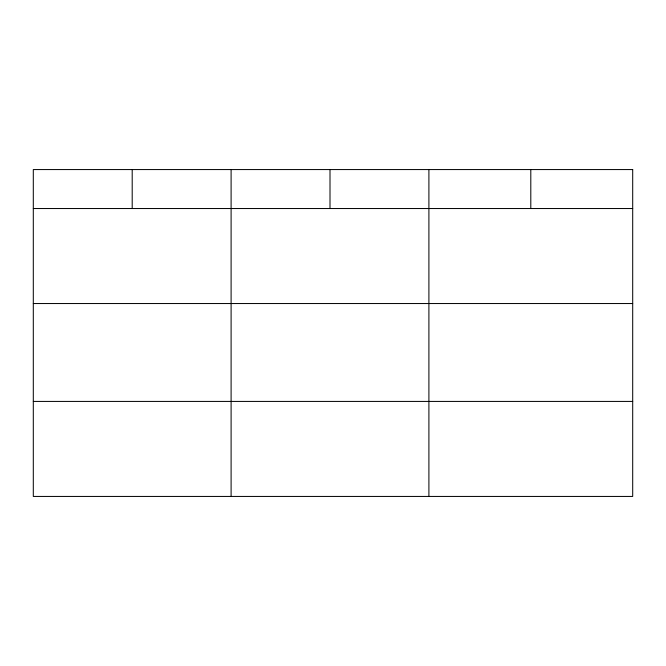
<?xml version="1.0" encoding="UTF-8"?>
<svg xmlns="http://www.w3.org/2000/svg" width="666" height="666" viewBox="0 0 666 666"><rect width="100%" height="100%" fill="white"/><g stroke="black" fill="none" stroke-linecap="round" stroke-linejoin="round"><path stroke-width="1" d="M33.3 208.533L632.7 208.533M33.3 303.538L632.7 303.538M33.3 401.423L632.7 401.423M530.802 169.564L530.802 208.533M428.904 169.564L428.904 496.436M330.003 169.564L330.003 208.533M231.102 169.564L231.102 496.436M132.201 169.564L132.201 208.533M632.7 169.564L33.3 169.564L33.3 496.436L632.7 496.436L632.7 169.564"/></g></svg>
